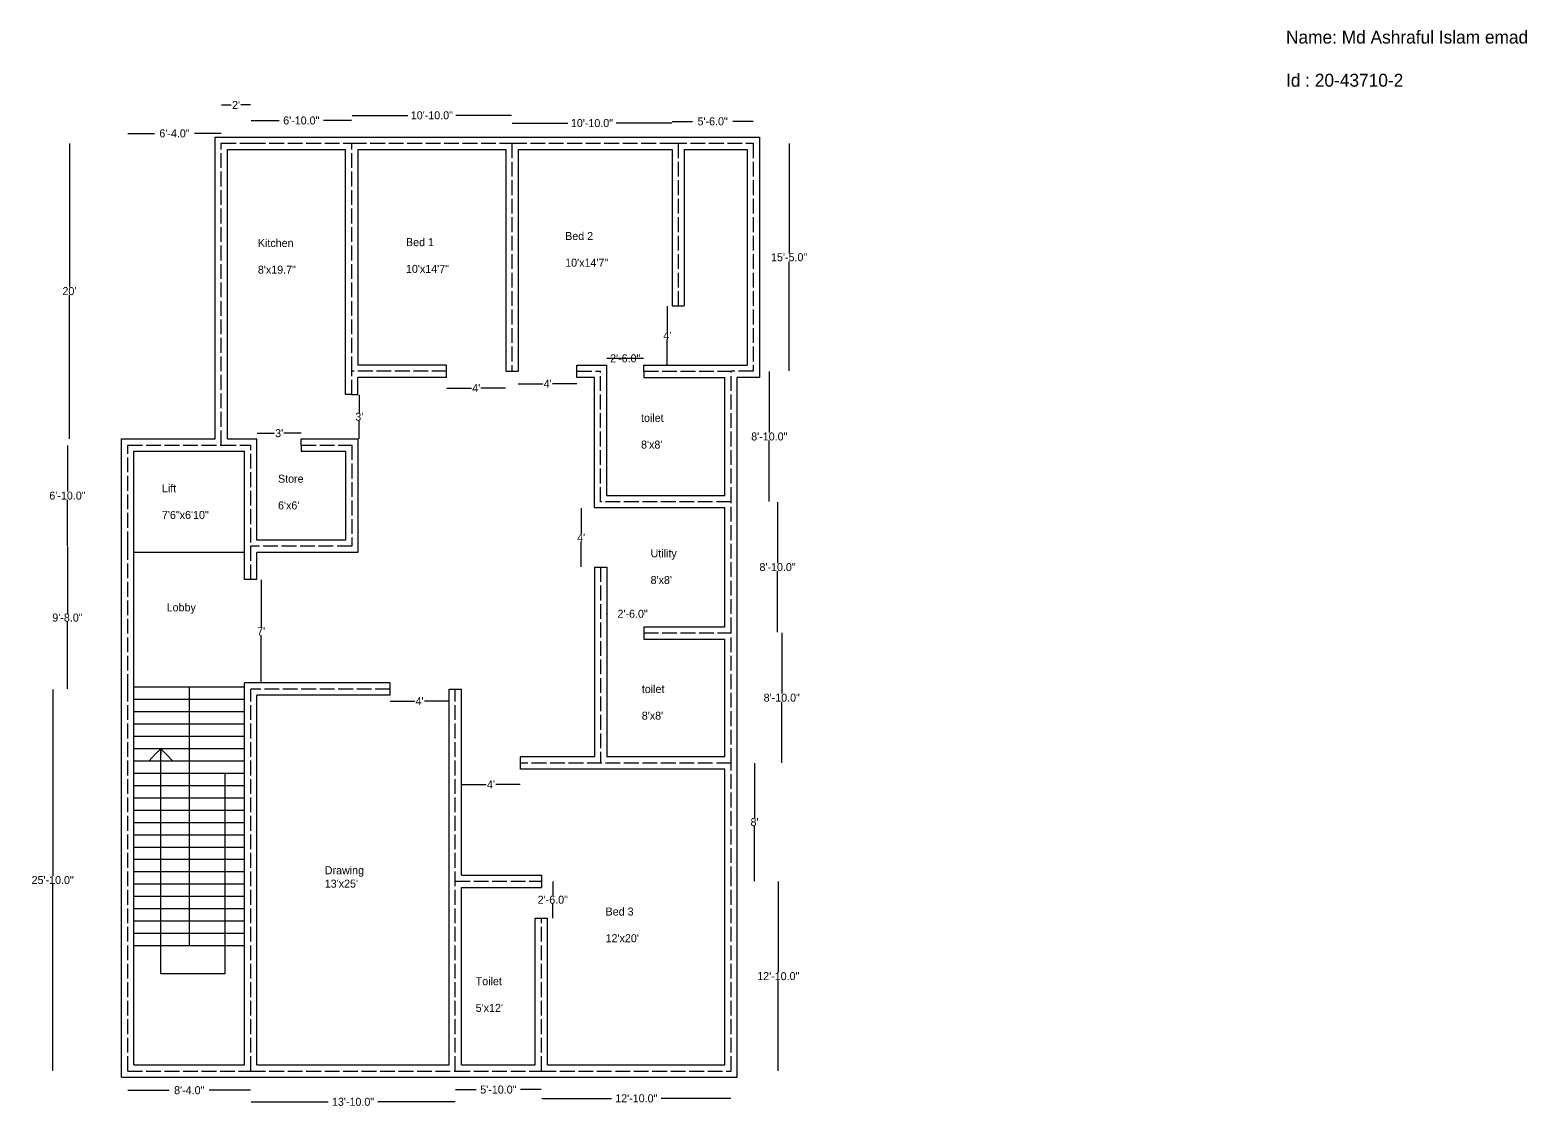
# Model space of a CAD drawing. Header units: inches. Extents: x -993 to 1472, y -108 to 938.
# Drawn here: x -993 to 223, y -38 to 836 of the extents above; entities that cross this region are included whole.
import ezdxf

# ---------------------------------------------------------------- set-up
doc = ezdxf.new("R2010")
doc.units = ezdxf.units.IN
doc.header["$MEASUREMENT"] = 0
doc.linetypes.add('ACAD_ISO02W100', pattern=[15, 12, -3])
doc.dimstyles.get("Standard").update_dxf_attribs({"dimtxt": 6.5, "dimasz": 0.18, "dimexe": 0.18, "dimexo": 0.0625, "dimgap": 0.09, "dimtad": 0, "dimtih": 1, "dimtoh": 1, "dimdec": 1, "dimzin": 0, "dimdsep": 46, "dimlunit": 3, "dimtxsty": 'Standard', "dimcen": 0.09, "dimse1": 1, "dimse2": 1, "dimadec": 0, "dimazin": 0, "dimtfac": 1, "dimtdec": 1, "dimtofl": 0, "dimtmove": 0, "dimatfit": 3, "dimfxl": 1, "dimtolj": 1, "dimtzin": 0, "dimarcsym": 0})

# ---------------------------------------------------------------- blocks, each defined once
blk = doc.blocks.new('*D69')
at = {"color": 0, "lineweight": -2}
for p, q in [((-913.5, -24.4), (-880, -24.4)), ((-813.9, -24.4), (-847.4, -24.4))]:
    blk.add_line(p, q, dxfattribs=at)
at = {"color": 0}
for points in [[(-913.5, -24.3), (-913.5, -24.4), (-913.7, -24.4)], [(-813.9, -24.3), (-813.9, -24.4), (-813.7, -24.4)]]:
    blk.add_solid(points, dxfattribs=at)
at = {"layer": 'Defpoints', "color": 0}
for p in [(-913.7, -8.8), (-813.7, -8.8), (-813.7, -24.4)]:
    blk.add_point(p, dxfattribs=at)
at = {"color": 0, "insert": (-863.7, -24.4), "char_height": 6.5, "attachment_point": 5}
blk.add_mtext('\\A1;8\'-4.0"', dxfattribs=at)
blk = doc.blocks.new('*D70')
at = {"color": 0, "lineweight": -2}
for p, q in [((-813.5, -33.8), (-750.8, -33.8)), ((-647.9, -33.8), (-710.6, -33.8))]:
    blk.add_line(p, q, dxfattribs=at)
at = {"color": 0}
for points in [[(-813.5, -33.7), (-813.5, -33.8), (-813.7, -33.8)], [(-647.9, -33.7), (-647.9, -33.8), (-647.7, -33.8)]]:
    blk.add_solid(points, dxfattribs=at)
at = {"layer": 'Defpoints', "color": 0}
for p in [(-813.7, -8.8), (-647.7, -8.8), (-647.7, -33.8)]:
    blk.add_point(p, dxfattribs=at)
at = {"color": 0, "insert": (-730.7, -33.8), "char_height": 6.5, "attachment_point": 5}
blk.add_mtext('\\A1;13\'-10.0"', dxfattribs=at)
blk = doc.blocks.new('*D71')
at = {"color": 0, "lineweight": -2}
for p, q in [((-647.5, -23.9), (-630.7, -23.9)), ((-577.9, -23.9), (-594.7, -23.9))]:
    blk.add_line(p, q, dxfattribs=at)
at = {"color": 0}
for points in [[(-647.5, -23.8), (-647.5, -23.9), (-647.7, -23.9)], [(-577.9, -23.8), (-577.9, -23.9), (-577.7, -23.9)]]:
    blk.add_solid(points, dxfattribs=at)
at = {"layer": 'Defpoints', "color": 0}
for p in [(-647.7, -8.8), (-577.7, -8.8), (-577.7, -23.9)]:
    blk.add_point(p, dxfattribs=at)
at = {"color": 0, "insert": (-612.7, -23.9), "char_height": 6.5, "attachment_point": 5}
blk.add_mtext('\\A1;5\'-10.0"', dxfattribs=at)
blk = doc.blocks.new('*D72')
at = {"color": 0, "lineweight": -2}
for p, q in [((-577.5, -31), (-520.8, -31)), ((-423.9, -31), (-480.6, -31))]:
    blk.add_line(p, q, dxfattribs=at)
at = {"color": 0}
for points in [[(-577.5, -31), (-577.5, -31.1), (-577.7, -31)], [(-423.9, -31), (-423.9, -31.1), (-423.7, -31)]]:
    blk.add_solid(points, dxfattribs=at)
at = {"layer": 'Defpoints', "color": 0}
for p in [(-577.7, -8.8), (-423.7, -8.8), (-423.7, -31)]:
    blk.add_point(p, dxfattribs=at)
at = {"color": 0, "insert": (-500.7, -31), "char_height": 6.5, "attachment_point": 5}
blk.add_mtext('\\A1;12\'-10.0"', dxfattribs=at)
blk = doc.blocks.new('*D73')
at = {"color": 0, "lineweight": -2}
for p, q in [((-385.4, 145), (-385.4, 71.5)), ((-385.4, -8.6), (-385.4, 64.9))]:
    blk.add_line(p, q, dxfattribs=at)
at = {"color": 0}
for points in [[(-385.4, 145), (-385.4, 145), (-385.4, 145.2)], [(-385.4, -8.6), (-385.4, -8.6), (-385.4, -8.8)]]:
    blk.add_solid(points, dxfattribs=at)
at = {"layer": 'Defpoints', "color": 0}
for p in [(-423.7, 145.2), (-385.4, 145.2), (-423.7, -8.8)]:
    blk.add_point(p, dxfattribs=at)
at = {"color": 0, "insert": (-385.4, 68.2), "char_height": 6.5, "attachment_point": 5}
blk.add_mtext('\\A1;12\'-10.0"', dxfattribs=at)
blk = doc.blocks.new('*D74')
at = {"color": 0, "lineweight": -2}
for p, q in [((-404.7, 241), (-404.7, 196.5)), ((-404.7, 145.4), (-404.7, 189.9))]:
    blk.add_line(p, q, dxfattribs=at)
at = {"color": 0}
for points in [[(-404.8, 241), (-404.7, 241), (-404.7, 241.2)], [(-404.8, 145.4), (-404.7, 145.4), (-404.7, 145.2)]]:
    blk.add_solid(points, dxfattribs=at)
at = {"layer": 'Defpoints', "color": 0}
for p in [(-423.7, 241.2), (-423.7, 145.2), (-404.7, 145.2)]:
    blk.add_point(p, dxfattribs=at)
at = {"color": 0, "insert": (-404.7, 193.2), "char_height": 6.5, "attachment_point": 5}
blk.add_mtext("\\A1;8'", dxfattribs=at)
blk = doc.blocks.new('*D75')
at = {"color": 0, "lineweight": -2}
for p, q in [((-382.6, 347), (-382.6, 297.5)), ((-382.6, 241.4), (-382.6, 290.9))]:
    blk.add_line(p, q, dxfattribs=at)
at = {"color": 0}
for points in [[(-382.6, 347), (-382.5, 347), (-382.6, 347.2)], [(-382.6, 241.4), (-382.5, 241.4), (-382.6, 241.2)]]:
    blk.add_solid(points, dxfattribs=at)
at = {"layer": 'Defpoints', "color": 0}
for p in [(-423.7, 347.2), (-382.6, 347.2), (-423.7, 241.2)]:
    blk.add_point(p, dxfattribs=at)
at = {"color": 0, "insert": (-382.6, 294.2), "char_height": 6.5, "attachment_point": 5}
blk.add_mtext('\\A1;8\'-10.0"', dxfattribs=at)
blk = doc.blocks.new('*D76')
at = {"color": 0, "lineweight": -2}
for p, q in [((-386, 453), (-386, 403.5)), ((-386, 347.4), (-386, 396.9))]:
    blk.add_line(p, q, dxfattribs=at)
at = {"color": 0}
for points in [[(-386, 453), (-386, 453), (-386, 453.2)], [(-386, 347.4), (-386, 347.4), (-386, 347.2)]]:
    blk.add_solid(points, dxfattribs=at)
at = {"layer": 'Defpoints', "color": 0}
for p in [(-423.7, 453.2), (-386, 453.2), (-423.7, 347.2)]:
    blk.add_point(p, dxfattribs=at)
at = {"color": 0, "insert": (-386, 400.2), "char_height": 6.5, "attachment_point": 5}
blk.add_mtext('\\A1;8\'-10.0"', dxfattribs=at)
blk = doc.blocks.new('*D77')
at = {"color": 0, "lineweight": -2}
for p, q in [((-392.7, 559), (-392.7, 509.5)), ((-392.7, 453.4), (-392.7, 502.9))]:
    blk.add_line(p, q, dxfattribs=at)
at = {"color": 0}
for points in [[(-392.7, 559), (-392.7, 559), (-392.7, 559.2)], [(-392.7, 453.4), (-392.7, 453.4), (-392.7, 453.2)]]:
    blk.add_solid(points, dxfattribs=at)
at = {"layer": 'Defpoints', "color": 0}
for p in [(-423.7, 559.2), (-423.7, 453.2), (-392.7, 453.2)]:
    blk.add_point(p, dxfattribs=at)
at = {"color": 0, "insert": (-392.7, 506.2), "char_height": 6.5, "attachment_point": 5}
blk.add_mtext('\\A1;8\'-10.0"', dxfattribs=at)
blk = doc.blocks.new('*D78')
at = {"color": 0, "lineweight": -2}
for p, q in [((-568.5, 145), (-568.5, 133.5)), ((-568.5, 115.4), (-568.5, 126.9))]:
    blk.add_line(p, q, dxfattribs=at)
at = {"color": 0}
for points in [[(-568.5, 145), (-568.4, 145), (-568.5, 145.2)], [(-568.5, 115.4), (-568.4, 115.4), (-568.5, 115.2)]]:
    blk.add_solid(points, dxfattribs=at)
at = {"layer": 'Defpoints', "color": 0}
for p in [(-577.7, 145.2), (-568.5, 145.2), (-577.7, 115.2)]:
    blk.add_point(p, dxfattribs=at)
at = {"color": 0, "insert": (-568.5, 130.2), "char_height": 6.5, "attachment_point": 5}
blk.add_mtext('\\A1;2\'-6.0"', dxfattribs=at)
blk = doc.blocks.new('*D79')
at = {"color": 0, "lineweight": -2}
for p, q in [((-376.6, 744), (-376.6, 655)), ((-376.6, 559.4), (-376.6, 648.4))]:
    blk.add_line(p, q, dxfattribs=at)
at = {"color": 0}
for points in [[(-376.6, 744), (-376.6, 744), (-376.6, 744.2)], [(-376.6, 559.4), (-376.6, 559.4), (-376.6, 559.2)]]:
    blk.add_solid(points, dxfattribs=at)
at = {"layer": 'Defpoints', "color": 0}
for p in [(-405.7, 744.2), (-376.6, 744.2), (-405.7, 559.2)]:
    blk.add_point(p, dxfattribs=at)
at = {"color": 0, "insert": (-376.6, 651.7), "char_height": 6.5, "attachment_point": 5}
blk.add_mtext('\\A1;15\'-5.0"', dxfattribs=at)
blk = doc.blocks.new('*D80')
at = {"color": 0, "lineweight": -2}
for p, q in [((-471.5, 762), (-455, 762)), ((-405.9, 762), (-422.4, 762))]:
    blk.add_line(p, q, dxfattribs=at)
at = {"color": 0}
for points in [[(-471.5, 762), (-471.5, 761.9), (-471.7, 762)], [(-405.9, 762), (-405.9, 761.9), (-405.7, 762)]]:
    blk.add_solid(points, dxfattribs=at)
at = {"layer": 'Defpoints', "color": 0}
for p in [(-471.7, 762), (-471.7, 744.2), (-405.7, 744.2)]:
    blk.add_point(p, dxfattribs=at)
at = {"color": 0, "insert": (-438.7, 762), "char_height": 6.5, "attachment_point": 5}
blk.add_mtext('\\A1;5\'-6.0"', dxfattribs=at)
blk = doc.blocks.new('*D81')
at = {"color": 0, "lineweight": -2}
for p, q in [((-601.5, 760.6), (-556.3, 760.6)), ((-471.9, 760.6), (-517.1, 760.6))]:
    blk.add_line(p, q, dxfattribs=at)
at = {"color": 0}
for points in [[(-601.5, 760.6), (-601.5, 760.5), (-601.7, 760.6)], [(-471.9, 760.6), (-471.9, 760.5), (-471.7, 760.6)]]:
    blk.add_solid(points, dxfattribs=at)
at = {"layer": 'Defpoints', "color": 0}
for p in [(-601.7, 760.6), (-601.7, 744.2), (-471.7, 744.2)]:
    blk.add_point(p, dxfattribs=at)
at = {"color": 0, "insert": (-536.7, 760.6), "char_height": 6.5, "attachment_point": 5}
blk.add_mtext('\\A1;10\'-10.0"', dxfattribs=at)
blk = doc.blocks.new('*D82')
at = {"color": 0, "lineweight": -2}
for p, q in [((-731.5, 766.9), (-686.3, 766.9)), ((-601.9, 766.9), (-647.1, 766.9))]:
    blk.add_line(p, q, dxfattribs=at)
at = {"color": 0}
for points in [[(-731.5, 766.9), (-731.5, 766.9), (-731.7, 766.9)], [(-601.9, 766.9), (-601.9, 766.9), (-601.7, 766.9)]]:
    blk.add_solid(points, dxfattribs=at)
at = {"layer": 'Defpoints', "color": 0}
for p in [(-731.7, 766.9), (-731.7, 744.2), (-601.7, 744.2)]:
    blk.add_point(p, dxfattribs=at)
at = {"color": 0, "insert": (-666.7, 766.9), "char_height": 6.5, "attachment_point": 5}
blk.add_mtext('\\A1;10\'-10.0"', dxfattribs=at)
blk = doc.blocks.new('*D83')
at = {"color": 0, "lineweight": -2}
for p, q in [((-813.5, 762.7), (-790.7, 762.7)), ((-731.9, 762.7), (-754.7, 762.7))]:
    blk.add_line(p, q, dxfattribs=at)
at = {"color": 0}
for points in [[(-813.5, 762.7), (-813.5, 762.6), (-813.7, 762.7)], [(-731.9, 762.7), (-731.9, 762.6), (-731.7, 762.7)]]:
    blk.add_solid(points, dxfattribs=at)
at = {"layer": 'Defpoints', "color": 0}
for p in [(-813.7, 762.7), (-813.7, 744.2), (-731.7, 744.2)]:
    blk.add_point(p, dxfattribs=at)
at = {"color": 0, "insert": (-772.7, 762.7), "char_height": 6.5, "attachment_point": 5}
blk.add_mtext('\\A1;6\'-10.0"', dxfattribs=at)
blk = doc.blocks.new('*D66')
at = {"color": 0, "lineweight": -2}
for p, q in [((-837.5, 775.3), (-829.6, 775.3)), ((-813.9, 775.3), (-821.8, 775.3))]:
    blk.add_line(p, q, dxfattribs=at)
at = {"color": 0}
for points in [[(-837.5, 775.3), (-837.5, 775.3), (-837.7, 775.3)], [(-813.9, 775.3), (-813.9, 775.3), (-813.7, 775.3)]]:
    blk.add_solid(points, dxfattribs=at)
at = {"layer": 'Defpoints', "color": 0}
for p in [(-813.7, 775.3), (-837.7, 744.2), (-813.7, 744.2)]:
    blk.add_point(p, dxfattribs=at)
at = {"color": 0, "insert": (-825.7, 775.3), "char_height": 6.5, "attachment_point": 5}
blk.add_mtext("\\A1;2'", dxfattribs=at)
blk = doc.blocks.new('*D84')
at = {"color": 0, "lineweight": -2}
for p, q in [((-913.5, 752.2), (-892, 752.2)), ((-837.9, 752.2), (-859.4, 752.2))]:
    blk.add_line(p, q, dxfattribs=at)
at = {"color": 0}
for points in [[(-913.5, 752.2), (-913.5, 752.1), (-913.7, 752.2)], [(-837.9, 752.2), (-837.9, 752.1), (-837.7, 752.2)]]:
    blk.add_solid(points, dxfattribs=at)
at = {"layer": 'Defpoints', "color": 0}
for p in [(-913.7, 752.2), (-913.7, 499.2), (-837.7, 499.2)]:
    blk.add_point(p, dxfattribs=at)
at = {"color": 0, "insert": (-875.7, 752.2), "char_height": 6.5, "attachment_point": 5}
blk.add_mtext('\\A1;6\'-4.0"', dxfattribs=at)
blk = doc.blocks.new('*D85')
at = {"color": 0, "lineweight": -2}
for p, q in [((-961, 744), (-961, 627.5)), ((-961, 504.4), (-961, 620.9))]:
    blk.add_line(p, q, dxfattribs=at)
at = {"color": 0}
for points in [[(-961, 744), (-961, 744), (-961, 744.2)], [(-961, 504.4), (-961, 504.4), (-961, 504.2)]]:
    blk.add_solid(points, dxfattribs=at)
at = {"layer": 'Defpoints', "color": 0}
for p in [(-837.7, 744.2), (-961, 504.2), (-842.7, 504.2)]:
    blk.add_point(p, dxfattribs=at)
at = {"color": 0, "insert": (-961, 624.2), "char_height": 6.5, "attachment_point": 5}
blk.add_mtext("\\A1;20'", dxfattribs=at)
blk = doc.blocks.new('*D86')
at = {"color": 0, "lineweight": -2}
for p, q in [((-974.6, 301), (-974.6, 149.5)), ((-974.6, -8.6), (-974.6, 142.9))]:
    blk.add_line(p, q, dxfattribs=at)
at = {"color": 0}
for points in [[(-974.7, 301), (-974.6, 301), (-974.6, 301.2)], [(-974.7, -8.6), (-974.6, -8.6), (-974.6, -8.8)]]:
    blk.add_solid(points, dxfattribs=at)
at = {"layer": 'Defpoints', "color": 0}
for p in [(-974.6, 301.2), (-913.7, 301.2), (-913.7, -8.8)]:
    blk.add_point(p, dxfattribs=at)
at = {"color": 0, "insert": (-974.6, 146.2), "char_height": 6.5, "attachment_point": 5}
blk.add_mtext('\\A1;25\'-10.0"', dxfattribs=at)
blk = doc.blocks.new('*D87')
at = {"color": 0, "lineweight": -2}
for p, q in [((-962.6, 417), (-962.6, 362.5)), ((-962.6, 301.4), (-962.6, 355.9))]:
    blk.add_line(p, q, dxfattribs=at)
at = {"color": 0}
for points in [[(-962.6, 417), (-962.5, 417), (-962.6, 417.2)], [(-962.6, 301.4), (-962.5, 301.4), (-962.6, 301.2)]]:
    blk.add_solid(points, dxfattribs=at)
at = {"layer": 'Defpoints', "color": 0}
for p in [(-962.6, 417.2), (-913.7, 417.2), (-913.7, 301.2)]:
    blk.add_point(p, dxfattribs=at)
at = {"color": 0, "insert": (-962.6, 359.2), "char_height": 6.5, "attachment_point": 5}
blk.add_mtext('\\A1;9\'-8.0"', dxfattribs=at)
blk = doc.blocks.new('*D67')
at = {"color": 0, "lineweight": -2}
for p, q in [((-962.6, 499), (-962.6, 461.5)), ((-962.6, 417.4), (-962.6, 454.9))]:
    blk.add_line(p, q, dxfattribs=at)
at = {"color": 0}
for points in [[(-962.6, 499), (-962.6, 499), (-962.6, 499.2)], [(-962.6, 417.4), (-962.6, 417.4), (-962.6, 417.2)]]:
    blk.add_solid(points, dxfattribs=at)
at = {"layer": 'Defpoints', "color": 0}
for p in [(-913.7, 499.2), (-962.6, 417.2), (-913.7, 417.2)]:
    blk.add_point(p, dxfattribs=at)
at = {"color": 0, "insert": (-962.6, 458.2), "char_height": 6.5, "attachment_point": 5}
blk.add_mtext('\\A1;6\'-10.0"', dxfattribs=at)
blk = doc.blocks.new('*D88')
at = {"color": 0, "lineweight": -2}
for p, q in [((-805.3, 390), (-805.3, 351.5)), ((-805.3, 306.4), (-805.3, 344.9))]:
    blk.add_line(p, q, dxfattribs=at)
at = {"color": 0}
for points in [[(-805.3, 390), (-805.2, 390), (-805.3, 390.2)], [(-805.3, 306.4), (-805.2, 306.4), (-805.3, 306.2)]]:
    blk.add_solid(points, dxfattribs=at)
at = {"layer": 'Defpoints', "color": 0}
for p in [(-812.2, 390.2), (-805.3, 390.2), (-812.2, 306.2)]:
    blk.add_point(p, dxfattribs=at)
at = {"color": 0, "insert": (-805.3, 348.2), "char_height": 6.5, "attachment_point": 5}
blk.add_mtext("\\A1;7'", dxfattribs=at)
blk = doc.blocks.new('*D89')
at = {"color": 0, "lineweight": -2}
for p, q in [((-808.5, 508.9), (-794.6, 508.9)), ((-772.9, 508.9), (-786.8, 508.9))]:
    blk.add_line(p, q, dxfattribs=at)
at = {"color": 0}
for points in [[(-808.5, 508.9), (-808.5, 508.8), (-808.7, 508.9)], [(-772.9, 508.9), (-772.9, 508.8), (-772.7, 508.9)]]:
    blk.add_solid(points, dxfattribs=at)
at = {"layer": 'Defpoints', "color": 0}
for p in [(-808.7, 508.9), (-808.7, 499.2), (-772.7, 499.2)]:
    blk.add_point(p, dxfattribs=at)
at = {"color": 0, "insert": (-790.7, 508.9), "char_height": 6.5, "attachment_point": 5}
blk.add_mtext("\\A1;3'", dxfattribs=at)
blk = doc.blocks.new('*D90')
at = {"color": 0, "lineweight": -2}
for p, q in [((-725.6, 540), (-725.6, 525.5)), ((-725.6, 504.4), (-725.6, 518.9))]:
    blk.add_line(p, q, dxfattribs=at)
at = {"color": 0}
for points in [[(-725.6, 540), (-725.6, 540), (-725.6, 540.2)], [(-725.6, 504.4), (-725.6, 504.4), (-725.6, 504.2)]]:
    blk.add_solid(points, dxfattribs=at)
at = {"layer": 'Defpoints', "color": 0}
for p in [(-731.7, 540.2), (-725.6, 540.2), (-732.4, 504.2)]:
    blk.add_point(p, dxfattribs=at)
at = {"color": 0, "insert": (-725.6, 522.2), "char_height": 6.5, "attachment_point": 5}
blk.add_mtext("\\A1;3'", dxfattribs=at)
blk = doc.blocks.new('*D91')
at = {"color": 0, "lineweight": -2}
for p, q in [((-654.5, 545.5), (-634.6, 545.5)), ((-606.9, 545.5), (-626.8, 545.5))]:
    blk.add_line(p, q, dxfattribs=at)
at = {"color": 0}
for points in [[(-654.5, 545.6), (-654.5, 545.5), (-654.7, 545.5)], [(-606.9, 545.6), (-606.9, 545.5), (-606.7, 545.5)]]:
    blk.add_solid(points, dxfattribs=at)
at = {"layer": 'Defpoints', "color": 0}
for p in [(-654.7, 559.2), (-606.7, 559.2), (-606.7, 545.5)]:
    blk.add_point(p, dxfattribs=at)
at = {"color": 0, "insert": (-630.7, 545.5), "char_height": 6.5, "attachment_point": 5}
blk.add_mtext("\\A1;4'", dxfattribs=at)
blk = doc.blocks.new('*D92')
at = {"color": 0, "lineweight": -2}
for p, q in [((-596.5, 549), (-576.6, 549)), ((-548.9, 549), (-568.8, 549))]:
    blk.add_line(p, q, dxfattribs=at)
at = {"color": 0}
for points in [[(-596.5, 549.1), (-596.5, 549), (-596.7, 549)], [(-548.9, 549.1), (-548.9, 549), (-548.7, 549)]]:
    blk.add_solid(points, dxfattribs=at)
at = {"layer": 'Defpoints', "color": 0}
for p in [(-596.7, 559.2), (-548.7, 559.2), (-596.7, 549)]:
    blk.add_point(p, dxfattribs=at)
at = {"color": 0, "insert": (-572.7, 549), "char_height": 6.5, "attachment_point": 5}
blk.add_mtext("\\A1;4'", dxfattribs=at)
blk = doc.blocks.new('*D68')
at = {"color": 0, "lineweight": -2}
for p, q in [((-475.5, 612), (-475.5, 591.5)), ((-475.5, 564.4), (-475.5, 584.9))]:
    blk.add_line(p, q, dxfattribs=at)
at = {"color": 0}
for points in [[(-475.6, 612), (-475.5, 612), (-475.5, 612.2)], [(-475.6, 564.4), (-475.5, 564.4), (-475.5, 564.2)]]:
    blk.add_solid(points, dxfattribs=at)
at = {"layer": 'Defpoints', "color": 0}
for p in [(-475.5, 612.2), (-466.5, 612.2), (-466.5, 564.2)]:
    blk.add_point(p, dxfattribs=at)
at = {"color": 0, "insert": (-475.5, 588.2), "char_height": 6.5, "attachment_point": 5}
blk.add_mtext("\\A1;4'", dxfattribs=at)
blk = doc.blocks.new('*D93')
at = {"color": 0, "lineweight": -2}
for p, q in [((-524.9, 362.3), (-525.1, 362.3)), ((-494.5, 362.3), (-494.3, 362.3))]:
    blk.add_line(p, q, dxfattribs=at)
at = {"color": 0}
for points in [[(-524.9, 362.4), (-524.9, 362.3), (-524.7, 362.3)], [(-494.5, 362.4), (-494.5, 362.3), (-494.7, 362.3)]]:
    blk.add_solid(points, dxfattribs=at)
at = {"layer": 'Defpoints', "color": 0}
for p in [(-524.7, 362.3), (-524.7, 346.8), (-494.7, 346.8)]:
    blk.add_point(p, dxfattribs=at)
at = {"color": 0, "insert": (-503.7, 362.3), "char_height": 6.5, "attachment_point": 5}
blk.add_mtext('\\A1;2\'-6.0"', dxfattribs=at)
blk = doc.blocks.new('*D94')
at = {"color": 0, "lineweight": -2}
blk.add_line((-494.9, 569.6), (-524.5, 569.6), dxfattribs=at)
at = {"color": 0}
for points in [[(-524.5, 569.6), (-524.5, 569.5), (-524.7, 569.6)], [(-494.9, 569.6), (-494.9, 569.5), (-494.7, 569.6)]]:
    blk.add_solid(points, dxfattribs=at)
at = {"layer": 'Defpoints', "color": 0}
for p in [(-524.7, 569.6), (-524.7, 559.2), (-494.7, 559.2)]:
    blk.add_point(p, dxfattribs=at)
at = {"color": 0, "insert": (-509.7, 569.6), "char_height": 6.5, "attachment_point": 5}
blk.add_mtext('\\A1;2\'-6.0"', dxfattribs=at)
blk = doc.blocks.new('*D95')
at = {"color": 0, "lineweight": -2}
for p, q in [((-642.5, 223.8), (-622.6, 223.8)), ((-594.9, 223.8), (-614.8, 223.8))]:
    blk.add_line(p, q, dxfattribs=at)
at = {"color": 0}
for points in [[(-642.5, 223.8), (-642.5, 223.7), (-642.7, 223.8)], [(-594.9, 223.8), (-594.9, 223.7), (-594.7, 223.8)]]:
    blk.add_solid(points, dxfattribs=at)
at = {"layer": 'Defpoints', "color": 0}
for p in [(-642.7, 241.2), (-594.7, 241.2), (-642.7, 223.8)]:
    blk.add_point(p, dxfattribs=at)
at = {"color": 0, "insert": (-618.7, 223.8), "char_height": 6.5, "attachment_point": 5}
blk.add_mtext("\\A1;4'", dxfattribs=at)
blk = doc.blocks.new('*D96')
at = {"color": 0, "lineweight": -2}
for p, q in [((-700.5, 291.5), (-680.6, 291.5)), ((-652.9, 291.5), (-672.8, 291.5))]:
    blk.add_line(p, q, dxfattribs=at)
at = {"color": 0}
for points in [[(-700.5, 291.5), (-700.5, 291.4), (-700.7, 291.5)], [(-652.9, 291.5), (-652.9, 291.4), (-652.7, 291.5)]]:
    blk.add_solid(points, dxfattribs=at)
at = {"layer": 'Defpoints', "color": 0}
for p in [(-700.7, 301.2), (-652.7, 301.2), (-652.7, 291.5)]:
    blk.add_point(p, dxfattribs=at)
at = {"color": 0, "insert": (-676.7, 291.5), "char_height": 6.5, "attachment_point": 5}
blk.add_mtext("\\A1;4'", dxfattribs=at)
blk = doc.blocks.new('*D97')
at = {"color": 0, "lineweight": -2}
for p, q in [((-545.5, 448), (-545.5, 427.5)), ((-545.5, 400.4), (-545.5, 420.9))]:
    blk.add_line(p, q, dxfattribs=at)
at = {"color": 0}
for points in [[(-545.5, 448), (-545.4, 448), (-545.5, 448.2)], [(-545.5, 400.4), (-545.4, 400.4), (-545.5, 400.2)]]:
    blk.add_solid(points, dxfattribs=at)
at = {"layer": 'Defpoints', "color": 0}
for p in [(-545.5, 448.2), (-529.7, 448.2), (-529.7, 400.2)]:
    blk.add_point(p, dxfattribs=at)
at = {"color": 0, "insert": (-545.5, 424.2), "char_height": 6.5, "attachment_point": 5}
blk.add_mtext("\\A1;4'", dxfattribs=at)

msp = doc.modelspace()

# ---------------------------------------------------------------- linework, layer by layer
for p, q in [((-842.7, 504.2), (-842.7, 749.2)), ((-842.7, 749.2), (-813.7, 749.2)), ((-842.7, 504.2), (-842.7, 744.2)), ((-837.7, 749.2), (-813.7, 749.2)), ((-837.7, 749.2), (-813.7, 749.2)), ((-813.7, 749.2), (-731.7, 749.2)), ((-731.7, 749.2), (-601.7, 749.2)), ((-601.7, 749.2), (-471.7, 749.2)), ((-471.7, 749.2), (-400.7, 749.2)), ((-400.7, 749.2), (-400.7, 554.2)), ((-832.7, 504.2), (-832.7, 739.2)), ((-832.7, 739.2), (-813.7, 739.2)), ((-813.7, 739.2), (-736.7, 739.2)), ((-736.72, 540.2), (-736.7, 739.2)), ((-726.7, 739.2), (-606.7, 739.2)), ((-726.7, 739.2), (-726.7, 564.2)), ((-726.7, 739.2), (-726.7, 564.2)), ((-606.7, 739.2), (-606.7, 559.2)), ((-596.7, 739.2), (-471.7, 739.2)), ((-596.7, 739.2), (-596.7, 559.2)), ((-471.7, 739.2), (-471.7, 612.2)), ((-461.7, 739.2), (-410.7, 739.2)), ((-461.7, 739.2), (-461.7, 612.2)), ((-410.7, 739.2), (-410.7, 564.2)), ((-471.7, 612.2), (-461.7, 612.2)), ((-654.7, 564.2), (-726.7, 564.2)), ((-654.7, 554.2), (-654.7, 564.2)), ((-606.7, 559.2), (-596.7, 559.2)), ((-548.88, 554.2), (-548.88, 564.2)), ((-548.7, 564.2), (-524.7, 564.2)), ((-524.7, 458.2), (-524.7, 564.2)), ((-494.7, 559.2), (-494.7, 564.2)), ((-494.7, 564.2), (-410.7, 564.2)), ((-494.7, 559.2), (-494.7, 554.2)), ((-726.72, 540.2), (-726.7, 554.2)), ((-654.7, 554.2), (-726.7, 554.2)), ((-534.7, 554.2), (-548.88, 554.2)), ((-534.7, 448.2), (-534.7, 554.2)), ((-494.7, 554.2), (-428.7, 554.2)), ((-428.7, 458.2), (-428.7, 554.2)), ((-418.7, 453.2), (-418.7, 554.2)), ((-400.7, 554.2), (-418.7, 554.2)), ((-731.72, 540.2), (-736.72, 540.2)), ((-731.72, 540.2), (-726.72, 540.2)), ((-918.7, 417.2), (-918.7, 504.2)), ((-918.7, 504.2), (-842.7, 504.2)), ((-913.7, 504.2), (-842.7, 504.2)), ((-832.7, 504.2), (-813.7, 504.2)), ((-832.7, 504.2), (-808.7, 504.2)), ((-808.7, 422.2), (-808.7, 504.2)), ((-772.7, 499.2), (-772.7, 504.2)), ((-772.7, 504.2), (-726.72, 504.2)), ((-772.7, 499.2), (-772.7, 494.2)), ((-726.72, 504.2), (-726.72, 412.2)), ((-908.7, 417.2), (-908.7, 494.2)), ((-908.7, 494.2), (-818.7, 494.2)), ((-818.7, 390.2), (-818.7, 494.2)), ((-818.7, 390.2), (-818.7, 494.2)), ((-772.7, 494.2), (-736.72, 494.2)), ((-736.72, 494.2), (-736.72, 422.2)), ((-428.7, 458.2), (-524.7, 458.2)), ((-418.7, 347.2), (-418.7, 453.2)), ((-428.7, 448.2), (-534.7, 448.2)), ((-428.7, 351.8), (-428.7, 448.2)), ((-918.7, 301.2), (-918.7, 417.2)), ((-908.7, 301.2), (-908.7, 417.2)), ((-813.7, 422.2), (-813.72, 422.2)), ((-736.72, 422.2), (-808.7, 422.2)), ((-818.7, 412.12), (-908.7, 412.12)), ((-813.7, 412.2), (-813.72, 412.2)), ((-726.72, 412.2), (-808.7, 412.2)), ((-808.7, 390.2), (-808.7, 412.2)), ((-808.7, 390.2), (-818.7, 390.2)), ((-534.7, 400.2), (-534.7, 246.2)), ((-534.7, 400.2), (-524.7, 400.2)), ((-524.7, 400.2), (-524.7, 246.2)), ((-494.7, 351.8), (-428.7, 351.8)), ((-494.7, 351.8), (-428.7, 351.8)), ((-494.7, 351.8), (-494.7, 341.8)), ((-494.7, 341.8), (-428.7, 341.8)), ((-428.7, 246.2), (-428.7, 341.8)), ((-418.7, 241.2), (-418.7, 347.2)), ((-818.7, -3.8), (-818.7, 306.2)), ((-700.7, 306.2), (-818.7, 306.2)), ((-700.7, 306.2), (-700.7, 296.2)), ((-918.7, -8.8), (-918.7, 301.2)), ((-918.7, -13.8), (-918.7, 301.2)), ((-818.7, 302.76), (-908.7, 302.76)), ((-908.7, -3.8), (-908.7, 301.2)), ((-818.7, 292.76), (-908.7, 292.76)), ((-863.7, 302.76), (-863.7, 92.76)), ((-808.7, -3.8), (-808.7, 296.2)), ((-700.7, 296.2), (-808.7, 296.2)), ((-652.7, -3.8), (-652.7, 301.2)), ((-652.7, 301.2), (-642.7, 301.2)), ((-642.7, 150.2), (-642.7, 301.2)), ((-818.7, 282.76), (-908.7, 282.76)), ((-818.7, 272.76), (-908.7, 272.76)), ((-818.7, 262.76), (-908.7, 262.76)), ((-818.7, 252.76), (-908.7, 252.76)), ((-891.52, 248.06), (-896.49, 242.76)), ((-891.52, 248.06), (-886.84, 252.76)), ((-886.84, 70.14), (-886.84, 252.76)), ((-886.84, 252.76), (-886.84, 248.06)), ((-886.84, 252.76), (-882.17, 248.06)), ((-877.04, 242.76), (-882.17, 248.06)), ((-534.7, 246.2), (-594.7, 246.2)), ((-594.7, 236.2), (-594.7, 246.2)), ((-428.7, 246.2), (-524.7, 246.2)), ((-818.7, 242.76), (-908.7, 242.76)), ((-818.7, 232.76), (-908.7, 232.76)), ((-834.74, 232.76), (-834.74, 70.14)), ((-428.7, 236.2), (-594.7, 236.2)), ((-428.7, 145.2), (-428.7, 236.2)), ((-418.7, 145.2), (-418.7, 241.2)), ((-818.7, 222.76), (-908.7, 222.76)), ((-818.7, 212.76), (-908.7, 212.76)), ((-818.7, 202.76), (-908.7, 202.76)), ((-818.7, 192.76), (-908.7, 192.76)), ((-818.7, 182.76), (-908.7, 182.76)), ((-818.7, 172.76), (-908.7, 172.76)), ((-818.7, 162.76), (-908.7, 162.76)), ((-818.7, 152.76), (-908.7, 152.76)), ((-642.7, 150.2), (-577.7, 150.2)), ((-577.7, 150.2), (-577.7, 140.2)), ((-818.7, 142.76), (-908.7, 142.76)), ((-642.7, -3.8), (-642.7, 140.2)), ((-642.7, 140.2), (-577.7, 140.2)), ((-428.7, -3.8), (-428.7, 145.2)), ((-418.7, -13.8), (-418.7, 145.2)), ((-818.7, 132.76), (-908.7, 132.76)), ((-818.7, 122.76), (-908.7, 122.76)), ((-818.7, 112.76), (-908.7, 112.76)), ((-582.7, -3.8), (-582.7, 115.2)), ((-582.7, 115.2), (-572.7, 115.2)), ((-572.7, -3.8), (-572.7, 115.2)), ((-818.7, 102.76), (-908.7, 102.76)), ((-818.7, 92.76), (-908.7, 92.76)), ((-834.74, 70.14), (-886.84, 70.14)), ((-908.7, -3.8), (-818.7, -3.8)), ((-808.7, -3.8), (-652.7, -3.8)), ((-642.7, -3.8), (-582.7, -3.8)), ((-642.7, -3.8), (-582.7, -3.8)), ((-642.7, -3.8), (-582.7, -3.8)), ((-572.7, -3.8), (-428.7, -3.8)), ((-918.7, -13.8), (-813.7, -13.8)), ((-813.7, -13.8), (-647.7, -13.8)), ((-647.7, -13.8), (-577.7, -13.8)), ((-577.7, -13.8), (-418.7, -13.8))]:
    msp.add_line(p, q)
at = {"linetype": 'ACAD_ISO02W100'}
for p, q in [((-837.7, 499.2), (-837.7, 744.2)), ((-837.7, 744.2), (-813.7, 744.2)), ((-813.7, 744.2), (-731.7, 744.2)), ((-731.7, 744.2), (-601.7, 744.2)), ((-731.7, 559.2), (-731.7, 744.2)), ((-601.7, 744.2), (-471.7, 744.2)), ((-601.7, 744.2), (-601.7, 559.2)), ((-471.7, 744.2), (-405.7, 744.2)), ((-466.52, 612.2), (-466.52, 744.2)), ((-405.7, 744.2), (-405.7, 559.2)), ((-731.72, 540.2), (-731.7, 559.2)), ((-654.7, 559.2), (-731.7, 559.2)), ((-548.7, 559.2), (-529.7, 559.2)), ((-529.7, 453.2), (-529.7, 559.2)), ((-494.7, 559.2), (-423.7, 559.2)), ((-423.7, 453.2), (-423.7, 559.2)), ((-405.7, 559.2), (-423.7, 559.2)), ((-913.7, 417.2), (-913.7, 499.2)), ((-913.7, 499.2), (-837.7, 499.2)), ((-837.7, 499.2), (-813.7, 499.2)), ((-813.7, 390.2), (-813.7, 499.2)), ((-772.7, 499.2), (-731.72, 499.2)), ((-731.72, 499.2), (-731.72, 417.2)), ((-423.7, 453.2), (-529.7, 453.2)), ((-423.7, 347.2), (-423.7, 453.2)), ((-913.7, 301.2), (-913.7, 417.2)), ((-731.72, 417.2), (-813.72, 417.2)), ((-529.7, 400.2), (-529.7, 241.2)), ((-494.7, 346.8), (-423.7, 346.8)), ((-423.7, 241.2), (-423.7, 347.2)), ((-913.7, -8.8), (-913.7, 301.2)), ((-813.7, -8.8), (-813.7, 301.2)), ((-700.7, 301.2), (-813.7, 301.2)), ((-647.7, -8.8), (-647.7, 301.2)), ((-423.7, 241.2), (-594.7, 241.2)), ((-423.7, 145.2), (-423.7, 241.2)), ((-647.7, 145.2), (-577.7, 145.2)), ((-423.7, -8.8), (-423.7, 145.2)), ((-577.7, -8.8), (-577.7, 115.2)), ((-913.7, -8.8), (-813.7, -8.8)), ((-813.7, -8.8), (-647.7, -8.8)), ((-647.7, -8.8), (-577.7, -8.8)), ((-577.7, -8.8), (-423.7, -8.8))]:
    msp.add_line(p, q, dxfattribs=at)

# ---------------------------------------------------------------- texts
at = {"attachment_point": 1}
for s, insert, char_height, width in [('Name: Md Ashraful Islam emad\\P\\PId : 20-43710-2', (26.85, 835.65), 10.5, 355.4595), ('Bed 2\\P\\P10\'x14\'7"', (-558.45, 672.21), 6.5, 95.6248), ('Kitchen \\P\\P8\'x19.7"', (-807.98, 666.54), 6.5, 95.6248), ('Bed 1\\P\\P10\'x14\'7"', (-687.72, 667.23), 6.5, 95.6248), ("toilet\\P\\P8'x8'", (-496.85, 524.58), 6.5, 95.6248), ("Store\\P\\P6'x6'", (-791.62, 475.22), 6.5, 95.6248), ('Lift \\P\\P7\'6"x6\'10"', (-885.87, 467.47), 6.5, 95.6248), ("Utility\\P\\P8'x8'", (-489.09, 414.67), 6.5, 95.6248), ('Lobby', (-882.04, 370.77), 6.5, 95.6248), ("toilet\\P\\P8'x8'", (-496.24, 304.56), 6.5, 95.6248), ("Drawing \\P13'x25'", (-753.66, 157.39), 6.5, 95.6248), ("Bed 3\\P\\P12'x20'", (-525.64, 123.9), 6.5, 95.6248), ("Toilet\\P\\P5'x12'", (-631.11, 67.37), 6.5, 95.6248)]:
    msp.add_mtext(s, dxfattribs=dict(at, insert=insert, char_height=char_height, width=width))

# ---------------------------------------------------------------- dimensions: what is measured, and where the dimension line sits
for base, p1, p2, picture, middle in [((-813.7, 775.31), (-837.7, 744.2), (-813.7, 744.2), '*D66', (-825.7, 775.31)), ((-813.7, 762.68), (-731.7, 744.2), (-813.7, 744.2), '*D83', (-772.7, 762.68)), ((-731.7, 766.89), (-601.7, 744.2), (-731.7, 744.2), '*D82', (-666.7, 766.89)), ((-471.7, 761.98), (-405.7, 744.2), (-471.7, 744.2), '*D80', (-438.7, 761.98)), ((-913.7, 752.16), (-837.7, 499.2), (-913.7, 499.2), '*D84', (-875.7, 752.16)), ((-601.7, 760.58), (-471.7, 744.2), (-601.7, 744.2), '*D81', (-536.7, 760.58)), ((-606.7, 545.54), (-654.7, 559.2), (-606.7, 559.2), '*D91', (-630.7, 545.54)), ((-596.7, 549.03), (-548.7, 559.2), (-596.7, 559.2), '*D92', (-572.7, 549.03)), ((-808.7, 508.87), (-772.7, 499.2), (-808.7, 499.2), '*D89', (-790.7, 508.87)), ((-652.7, 291.47), (-700.7, 301.2), (-652.7, 301.2), '*D96', (-676.7, 291.47)), ((-642.7, 223.76), (-594.7, 241.2), (-642.7, 241.2), '*D95', (-618.7, 223.76)), ((-813.7, -24.35), (-913.7, -8.8), (-813.7, -8.8), '*D69', (-863.7, -24.35)), ((-577.7, -23.88), (-647.7, -8.8), (-577.7, -8.8), '*D71', (-612.7, -23.88)), ((-423.7, -31.04), (-577.7, -8.8), (-423.7, -8.8), '*D72', (-500.7, -31.04))]:
    dim = msp.add_linear_dim(base=base, p1=p1, p2=p2, dimstyle='Standard')
    dim.commit()
    dim.dimension.update_dxf_attribs({"geometry": picture, "text_midpoint": middle})
for base, p1, p2, picture, middle in [((-961.01, 504.2), (-837.7, 744.2), (-842.7, 504.2), '*D85', (-961.01, 624.2)), ((-376.58, 744.2), (-405.7, 559.2), (-405.7, 744.2), '*D79', (-376.58, 651.7)), ((-475.54, 612.2), (-466.52, 564.2), (-466.52, 612.2), '*D68', (-475.54, 588.2)), ((-392.71, 453.2), (-423.7, 559.2), (-423.7, 453.2), '*D77', (-392.71, 506.2)), ((-725.59, 540.2), (-732.41, 504.2), (-731.72, 540.2), '*D90', (-725.59, 522.2)), ((-962.59, 417.2), (-913.7, 499.2), (-913.7, 417.2), '*D67', (-962.59, 458.2)), ((-386, 453.2), (-423.7, 347.2), (-423.7, 453.2), '*D76', (-386, 400.2)), ((-962.56, 417.2), (-913.7, 301.2), (-913.7, 417.2), '*D87', (-962.56, 359.2)), ((-805.28, 390.2), (-812.2, 306.2), (-812.2, 390.2), '*D88', (-805.28, 348.2)), ((-382.57, 347.2), (-423.7, 241.2), (-423.7, 347.2), '*D75', (-382.57, 294.2)), ((-974.64, 301.2), (-913.7, -8.8), (-913.7, 301.2), '*D86', (-974.64, 146.2)), ((-568.48, 145.2), (-577.7, 115.2), (-577.7, 145.2), '*D78', (-568.48, 130.2))]:
    dim = msp.add_linear_dim(base=base, p1=p1, p2=p2, angle=90, dimstyle='Standard')
    dim.commit()
    dim.dimension.update_dxf_attribs({"geometry": picture, "text_midpoint": middle})
for base, p1, p2, picture, middle in [((-524.7, 569.57), (-494.7, 559.2), (-524.7, 559.2), '*D94', (-509.7, 569.57)), ((-524.7, 362.34), (-494.7, 346.8), (-524.7, 346.8), '*D93', (-503.74, 362.34)), ((-647.7, -33.77), (-813.7, -8.8), (-647.7, -8.8), '*D70', (-730.7, -33.77))]:
    dim = msp.add_linear_dim(base=base, p1=p1, p2=p2, dimstyle='Standard')
    dim.commit()
    dim.dimension.update_dxf_attribs({"geometry": picture, "text_midpoint": middle, "dimtype": 160})
for base, p1, p2, picture, middle in [((-545.46, 448.2), (-529.7, 400.2), (-529.7, 448.2), '*D97', (-545.46, 424.2)), ((-404.74, 145.2), (-423.7, 241.2), (-423.7, 145.2), '*D74', (-404.74, 193.2)), ((-385.41, 145.2), (-423.7, -8.8), (-423.7, 145.2), '*D73', (-385.41, 68.2))]:
    dim = msp.add_linear_dim(base=base, p1=p1, p2=p2, angle=90, dimstyle='Standard')
    dim.commit()
    dim.dimension.update_dxf_attribs({"geometry": picture, "text_midpoint": middle, "dimtype": 160})

doc.saveas('drawing.dxf')
